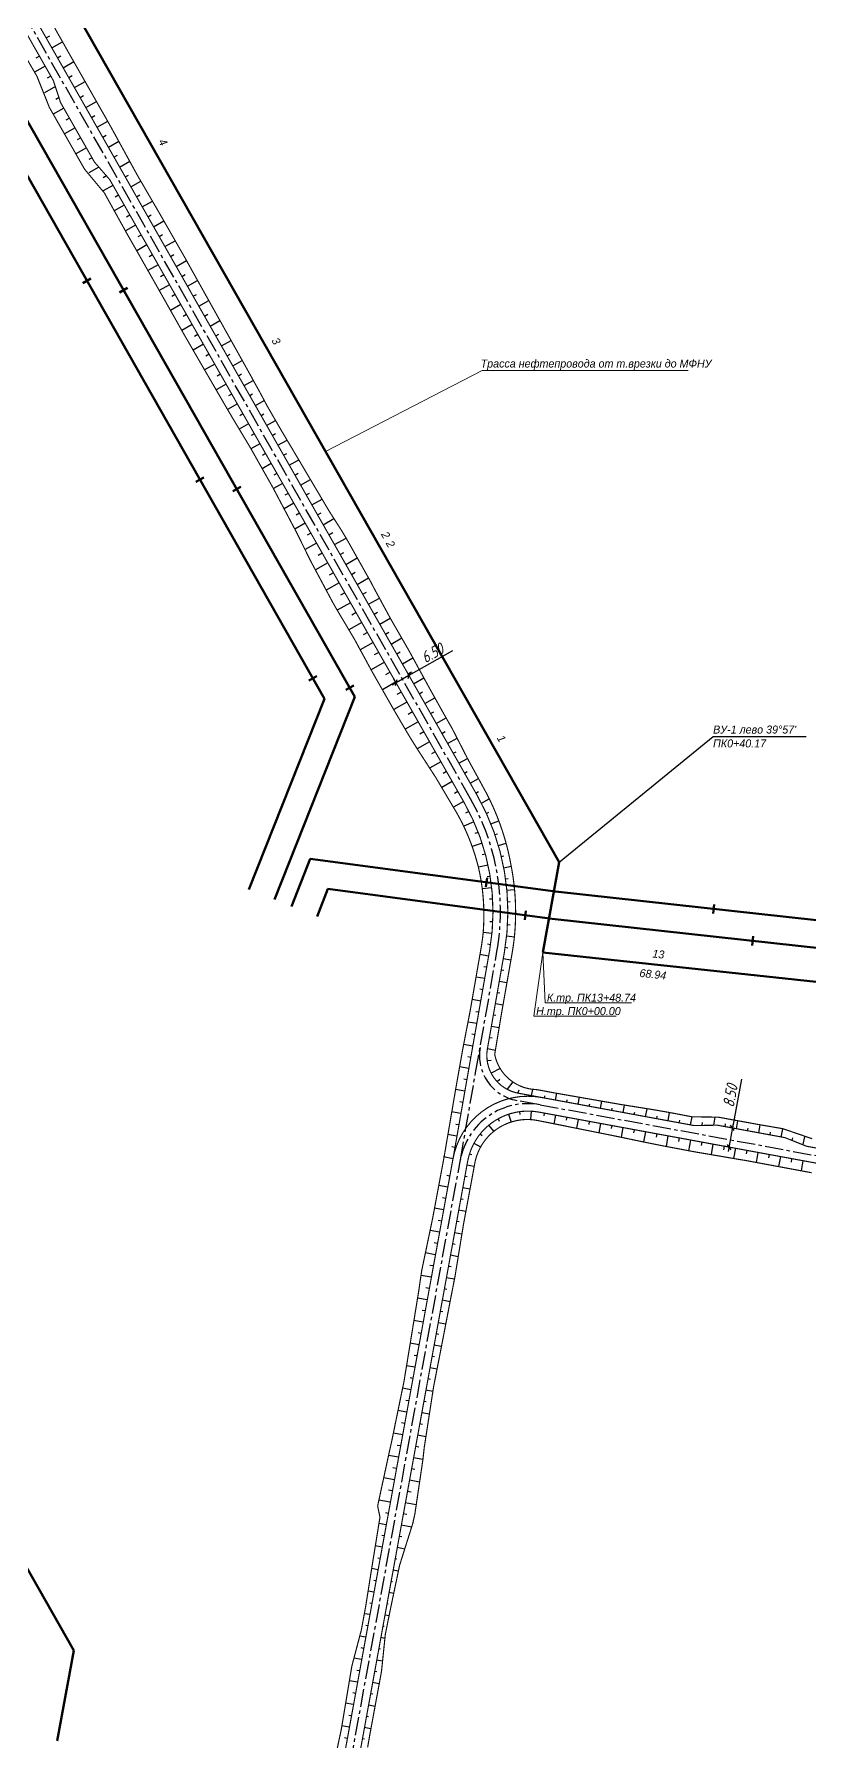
# Model space of a CAD drawing. Extents: x 5370511 to 5386565, y 1010429 to 1053793.
# Drawn here: x 5380853 to 5381192, y 1037676 to 1038423 of the extents above; entities that cross this region are included whole.
import ezdxf

# ---------------------------------------------------------------- set-up
doc = ezdxf.new("R2010")
doc.units = 0
doc.header["$PDMODE"] = 32
doc.header["$PDSIZE"] = 0.3
doc.linetypes.add('CONTI', pattern=[0])
doc.linetypes.add('осевая2', pattern=[12.5, 8, -1.5, 1.5, -1.5])
doc.layers.get('0').update_dxf_attribs({"linetype": 'CONTINUOUS'})
doc.layers.get('DEFPOINTS').update_dxf_attribs({"linetype": 'CONTINUOUS'})
for name, color, linetype in [('АД_ось', 7, 'CONTINUOUS'), ('АД_откосы', 7, 'CONTINUOUS'), ('АД_размеры', 7, 'CONTI'), ('ТРАССА_НЕФТЕПРОВОД_ANNO', 7, 'CONTINUOUS')]:
    doc.layers.add(name, color=color, linetype=linetype)
for name, color, linetype, lineweight in [('ГИП_ТРАССА_ВЛ_6', 1, 'CONTINUOUS', 25), ('ГИП_ТРАССА_НЕФТЕПРОВОДА', 6, 'CONTINUOUS', 25), ('ТРАССА_ВЛ', 1, 'CONTINUOUS', 25)]:
    doc.layers.add(name, color=color, linetype=linetype, lineweight=lineweight)
doc.styles.add('D431', font='', dxfattribs={"height": 3.5})
doc.styles.add('ГОСТ', font='gost_ful.shx', dxfattribs={"oblique": 15})
doc.styles.get('D431').set_extended_font_data('Do431', italic=True)
doc.dimstyles.new('Модель М1000-Генплан', dxfattribs={"dimtxt": 1.25, "dimasz": 1, "dimexe": 0.5, "dimexo": 0, "dimgap": 0.5, "dimtad": 1, "dimzin": 0, "dimdsep": 46, "dimtxsty": 'ГОСТ', "dimblk": 'OBLIQUE', "dimcen": 0.09, "dimdle": 0.5, "dimaunit": 1, "dimadec": 0, "dimazin": 0, "dimtfac": 1, "dimtofl": 0, "dimtmove": 1, "dimatfit": 3, "dimldrblk": 'NONE', "dimfxl": 0.18, "dimtfill": 1, "dimtolj": 1, "dimtzin": 0, "dimarcsym": 0})

# ---------------------------------------------------------------- blocks, each defined once
blk = doc.blocks.new('_Oblique')
at = {"color": 0, "linetype": 'ByBlock', "lineweight": -2}
blk.add_line((-0.5, -0.5), (0.5, 0.5), dxfattribs=at)
blk = doc.blocks.new('*D33')
at = {"layer": 'DEFPOINTS', "color": 0, "lineweight": 15, "transparency": 16777216}
for p in [(5381158.49, 1037944.84), (5381156.95, 1037936.48), (5381156.95, 1037936.48)]:
    blk.add_point(p, dxfattribs=at)
at = {"layer": 'АД_размеры', "color": 0, "lineweight": -2, "transparency": 16777216}
for p, q in [((5381162.43, 1037966.23), (5381158.49, 1037944.84)), ((5381158.49, 1037944.84), (5381156.52, 1037945.2)), ((5381158.85, 1037946.81), (5381156.59, 1037934.51)), ((5381156.95, 1037936.48), (5381154.99, 1037936.84))]:
    blk.add_line(p, q, dxfattribs=at)
at = {"layer": 'АД_размеры', "color": 0, "lineweight": -2, "transparency": 16777216, "xscale": 2, "yscale": 2, "zscale": 2}
for p, rotation in [((5381158.49, 1037944.84), 79.5688903157696), ((5381156.95, 1037936.48), 259.5688903157696)]:
    blk.add_blockref('_Oblique', p, dxfattribs=dict(at, rotation=rotation))
at = {"layer": 'АД_размеры', "color": 0, "lineweight": 15, "transparency": 16777216, "insert": (5381157.52, 1037958.92), "char_height": 5, "attachment_point": 5, "rotation": 79.56889, "style": 'ГОСТ', "bg_fill": 3, "box_fill_scale": 1.1, "bg_fill_color": 256, "bg_fill_true_color": 13158600, "bg_fill_transparency": 0}
blk.add_mtext('\\A1;8.50', dxfattribs=at)
blk = doc.blocks.new('_None')
blk = doc.blocks.new('*D25')
at = {"layer": 'DEFPOINTS', "color": 0, "lineweight": 15, "transparency": 16777216}
for p in [(5381011.4, 1038139.5), (5381011.4, 1038139.5), (5381017.05, 1038142.71)]:
    blk.add_point(p, dxfattribs=at)
at = {"layer": 'АД_размеры', "color": 0, "lineweight": -2, "transparency": 16777216}
for p, q in [((5381036.04, 1038153.49), (5381017.05, 1038142.71)), ((5381017.05, 1038142.71), (5381016.07, 1038144.45)), ((5381018.79, 1038143.7), (5381009.66, 1038138.51)), ((5381011.4, 1038139.5), (5381010.41, 1038141.24))]:
    blk.add_line(p, q, dxfattribs=at)
at = {"layer": 'АД_размеры', "color": 0, "lineweight": -2, "transparency": 16777216, "xscale": 2, "yscale": 2, "zscale": 2, "rotation": 209.5879601369882}
blk.add_blockref('_Oblique', (5381011.4, 1038139.5), dxfattribs=at)
at = {"layer": 'АД_размеры', "color": 0, "lineweight": 15, "transparency": 16777216, "insert": (5381027.28, 1038152.54), "char_height": 5, "attachment_point": 5, "rotation": 29.58796, "style": 'ГОСТ', "bg_fill": 3, "box_fill_scale": 1.1, "bg_fill_color": 256, "bg_fill_true_color": 13158600, "bg_fill_transparency": 0}
blk.add_mtext('\\A1;6.50', dxfattribs=at)
at = {"layer": 'АД_размеры', "color": 0, "lineweight": -2, "transparency": 16777216, "xscale": 2, "yscale": 2, "zscale": 2, "rotation": 29.58796013698822}
blk.add_blockref('_Oblique', (5381017.05, 1038142.71), dxfattribs=at)
blk = doc.blocks.new('пк_ВЛ')
at = {"layer": 'ТРАССА_ВЛ', "lineweight": 60}
blk.add_lwpolyline([(0, 2), (0, -2)], dxfattribs=at)
blk = doc.blocks.new('ад_откосы')
at = {"layer": 'АД_ось', "color": 253, "linetype": 'осевая2'}
for points in [[(5381039.51, 1037930.84), (5381046.193, 1037968.879), (5381055.54, 1038022.081, 0.1745274), (5381043.968, 1038088.833), (5380219.971, 1039537.255, 0.2213697), (5380151.165, 1039586.153), (5379986.681, 1039616.447, -0.0279764), (5379954.082, 1039624.358), (5379892.899, 1039642.884, 0.1153558), (5379847.457, 1039645.811), (5379823.006, 1039641.73, -0.1156602), (5379777.449, 1039644.691), (5379728.174, 1039659.676, 0.0582768), (5379693.882, 1039665.873), (5379644.05, 1039668.986, -0.0429375)], [(5381073.497, 1037955.131), (5381064.177, 1037956.869, -0.4111453), (5381048.145, 1037979.991)], [(5380299.712, 1034369.147), (5380299.712, 1034473.396), (5380299.712, 1034473.396, -0.1502404), (5380325.616, 1034557.659), (5380325.616, 1034557.659), (5380443.947, 1034731.93), (5380443.947, 1034731.93, 0.1044696), (5380467.424, 1034789.318), (5380467.424, 1034789.318), (5381039.51, 1037930.841), (5381039.51, 1037930.841, -0.4147763), (5381074.457, 1037954.97), (5381074.457, 1037954.97), (5382316.151, 1037726.387)]]:
    blk.add_lwpolyline(points, format="xyb", dxfattribs=at)
at = {"layer": 'АД_откосы', "color": 253, "const_width": 0.5}
for points in [[(5381075.045, 1037958.167), (5381064.81, 1037960.051, -0.4118325), (5381051.345, 1037979.422), (5381058.741, 1038021.519, 0.1745274), (5381046.793, 1038090.44), (5380222.795, 1039538.862, 0.2213697), (5380151.753, 1039589.349), (5379987.27, 1039619.643, -0.0279764), (5379955.024, 1039627.469), (5379893.841, 1039645.994, 0.1153558), (5379846.922, 1039649.016), (5379822.471, 1039644.935, -0.1156602), (5379778.394, 1039647.801), (5379729.119, 1039662.785, 0.0582768), (5379694.084, 1039669.117), (5379644.253, 1039672.229, -0.0429375)], [(5381072.584, 1037961.624, -0.3476346), (5381054.527, 1037976.998), (5381057.293, 1037993.655), (5381062.121, 1038021.089), (5381062.276, 1038022.004), (5381062.423, 1038022.92), (5381062.562, 1038023.838), (5381062.693, 1038024.756), (5381062.817, 1038025.676), (5381062.933, 1038026.597), (5381063.041, 1038027.519), (5381063.141, 1038028.441), (5381063.23, 1038029.362), (5381063.316, 1038030.335), (5381063.383, 1038031.182), (5381063.443, 1038032.03), (5381063.496, 1038032.878), (5381063.543, 1038033.727), (5381063.582, 1038034.576), (5381063.615, 1038035.426), (5381063.641, 1038036.275), (5381063.661, 1038037.125), (5381063.673, 1038037.975), (5381063.679, 1038038.825), (5381063.678, 1038039.675), (5381063.671, 1038040.525), (5381063.656, 1038041.375), (5381063.635, 1038042.225), (5381063.607, 1038043.074), (5381063.572, 1038043.924), (5381063.531, 1038044.773), (5381063.482, 1038045.621), (5381063.427, 1038046.469), (5381063.365, 1038047.317), (5381063.297, 1038048.165), (5381063.221, 1038049.011), (5381063.139, 1038049.857), (5381063.05, 1038050.703), (5381062.955, 1038051.547), (5381062.852, 1038052.391), (5381062.743, 1038053.234), (5381062.627, 1038054.076), (5381062.505, 1038054.917), (5381062.376, 1038055.758), (5381062.24, 1038056.597), (5381062.097, 1038057.435), (5381061.948, 1038058.271), (5381061.792, 1038059.107), (5381061.628, 1038060.021), (5381061.456, 1038060.933), (5381061.276, 1038061.844), (5381061.089, 1038062.753), (5381060.91, 1038063.604), (5381060.725, 1038064.453), (5381060.533, 1038065.3), (5381060.333, 1038066.146), (5381060.127, 1038066.99), (5381059.914, 1038067.833), (5381059.695, 1038068.673), (5381059.468, 1038069.512), (5381059.235, 1038070.35), (5381058.994, 1038071.185), (5381058.747, 1038072.018), (5381058.493, 1038072.849), (5381058.233, 1038073.678), (5381057.966, 1038074.505), (5381057.692, 1038075.33), (5381057.411, 1038076.152), (5381057.133, 1038076.953), (5381056.849, 1038077.752), (5381056.558, 1038078.549), (5381056.261, 1038079.343), (5381055.958, 1038080.135), (5381055.648, 1038080.924), (5381055.333, 1038081.711), (5381055.011, 1038082.496), (5381054.683, 1038083.278), (5381054.349, 1038084.057), (5381054.009, 1038084.834), (5381053.662, 1038085.608), (5381053.31, 1038086.379), (5381052.951, 1038087.148), (5381052.586, 1038087.913), (5381052.216, 1038088.676), (5381051.839, 1038089.436), (5381051.456, 1038090.192), (5381050.988, 1038091.098), (5381050.512, 1038091.999), (5381049.594, 1038093.701), (5381043.277, 1038105.268), (5381042.837, 1038106.068), (5381035.964, 1038119.487), (5381032.18, 1038126.129), (5381026.173, 1038136.896), (5381017.029, 1038153.633), (5381009.059, 1038167.477), (5381001.679, 1038181.074), (5381001.131, 1038182.161), (5381000.343, 1038183.669), (5380990.326, 1038201.504), (5380989.071, 1038203.64), (5380987.214, 1038206.7), (5380983.049, 1038213.229), (5380982.121, 1038214.662), (5380971.86, 1038231.997), (5380971.11, 1038233.286), (5380961.342, 1038249.713), (5380955.12, 1038260.487), (5380951.712, 1038266.869), (5380945.686, 1038277.754), (5380921.784, 1038320.564), (5380919.875, 1038324.044), (5380912.105, 1038337.653), (5380908.247, 1038344.38), (5380898.09, 1038361.87), (5380886.782, 1038382.513), (5380884.201, 1038387.094), (5380869.284, 1038413.272), (5380860.756, 1038428.403)], [(5380949.419, 1037454.255), (5381036.313, 1037931.423, -0.4147763), (5381075.045, 1037958.167), (5381141.728, 1037945.891), (5381151.925, 1037946.047), (5381181.429, 1037940.616), (5381190.901, 1037936.839), (5381731.812, 1037837.262), (5381742.009, 1037837.419), (5381771.513, 1037831.987), (5381780.986, 1037828.21), (5382316.738, 1037729.576)], [(5380302.962, 1034369.147), (5380302.962, 1034473.396, -0.1502404), (5380328.304, 1034555.833), (5380446.636, 1034730.104, 0.1044696), (5380470.621, 1034788.736), (5381042.708, 1037930.259, -0.4147763), (5381073.868, 1037951.774), (5382315.561, 1037723.184)]]:
    blk.add_lwpolyline(points, format="xyb", dxfattribs=at)
at = {"layer": 'АД_откосы', "color": 253}
blk.add_lwpolyline([(5381036.309, 1037931.402, 0.5, 0.5, 0), (5381052.339, 1038022.643, 0.5, 0.5, 0.1745274), (5381041.143, 1038087.226, 0.5, 0.5, 0), (5380886.236, 1038359.554, 0.5, 0.5, 0), (5380879.548, 1038367.253, 0.5, 0.5, 0), (5380864.696, 1038393.319, 0.5, 0.5, 0), (5380861.554, 1038402.919, 0.5, 0.5, 0), (5380515.378, 1039011.448, 0.5, 0.5, 0), (5380508.69, 1039019.146, 0.5, 0.5, 0), (5380493.839, 1039045.212, 0.5, 0.5, 0), (5380490.65, 1039054.905, 0.5, 0.5, 0), (5380268.14, 1039446.043, 0.5, 0.5, 0)], format="xyseb", dxfattribs=at)
at = {"layer": 'АД_откосы', "color": 253, "const_width": 0.5}
for points in [[(5381032.4, 1037932.089), (5381037.464, 1037961.763), (5381040.596, 1037979.445), (5381043.805, 1037996.025), (5381048.576, 1038023.447), (5381048.709, 1038024.245), (5381048.836, 1038025.043), (5381048.955, 1038025.842), (5381049.068, 1038026.643), (5381049.174, 1038027.444), (5381049.274, 1038028.246), (5381049.366, 1038029.05), (5381049.451, 1038029.853), (5381049.472, 1038030.084), (5381049.519, 1038030.656), (5381049.581, 1038031.505), (5381049.631, 1038032.266), (5381049.674, 1038033.028), (5381049.712, 1038033.791), (5381049.743, 1038034.553), (5381049.768, 1038035.316), (5381049.786, 1038036.079), (5381049.799, 1038036.843), (5381049.805, 1038037.606), (5381049.805, 1038038.369), (5381049.798, 1038039.132), (5381049.786, 1038039.896), (5381049.767, 1038040.659), (5381049.742, 1038041.422), (5381049.71, 1038042.184), (5381049.673, 1038042.947), (5381049.629, 1038043.709), (5381049.578, 1038044.47), (5381049.522, 1038045.232), (5381049.459, 1038045.992), (5381049.39, 1038046.753), (5381049.315, 1038047.507), (5381049.234, 1038048.261), (5381049.146, 1038049.014), (5381049.053, 1038049.767), (5381048.953, 1038050.519), (5381048.847, 1038051.269), (5381048.736, 1038052.019), (5381048.618, 1038052.769), (5381048.493, 1038053.517), (5381048.363, 1038054.264), (5381048.227, 1038055.01), (5381048.085, 1038055.755), (5381047.937, 1038056.498), (5381047.766, 1038057.285), (5381047.588, 1038058.07), (5381047.403, 1038058.854), (5381047.211, 1038059.636), (5381047.023, 1038060.363), (5381046.828, 1038061.088), (5381046.628, 1038061.812), (5381046.421, 1038062.534), (5381046.209, 1038063.254), (5381045.991, 1038063.973), (5381045.767, 1038064.69), (5381045.537, 1038065.405), (5381045.301, 1038066.118), (5381045.06, 1038066.829), (5381044.813, 1038067.538), (5381044.56, 1038068.245), (5381044.301, 1038068.95), (5381044.037, 1038069.653), (5381043.767, 1038070.354), (5381043.491, 1038071.052), (5381043.22, 1038071.728), (5381042.943, 1038072.402), (5381042.662, 1038073.073), (5381042.375, 1038073.742), (5381042.083, 1038074.409), (5381041.785, 1038075.073), (5381041.483, 1038075.735), (5381041.175, 1038076.395), (5381040.862, 1038077.052), (5381040.544, 1038077.707), (5381040.22, 1038078.359), (5381039.892, 1038079.009), (5381039.558, 1038079.656), (5381039.219, 1038080.3), (5381038.875, 1038080.942), (5381038.527, 1038081.581), (5381038.173, 1038082.217), (5381037.814, 1038082.85), (5381037.377, 1038083.605), (5381036.933, 1038084.355), (5381035.973, 1038085.953), (5381028.792, 1038098.078), (5381020.597, 1038110.744), (5381017.433, 1038115.81), (5381016.569, 1038117.248), (5381010.337, 1038127.887), (5381000.894, 1038144.454), (5381000.556, 1038145.089), (5380993.271, 1038158.496), (5380985.37, 1038171.797), (5380983.919, 1038174.326), (5380974.281, 1038192.376), (5380968.158, 1038204.757), (5380967.379, 1038206.276), (5380957.978, 1038224.1), (5380957.27, 1038225.412), (5380947.877, 1038242.052), (5380941.479, 1038252.727), (5380937.785, 1038258.946), (5380922.162, 1038285.904), (5380918.804, 1038291.73), (5380905.247, 1038315.723), (5380897.516, 1038329.353), (5380895.736, 1038332.448), (5380893.664, 1038336.083), (5380883.868, 1038353.779), (5380875.199, 1038364.171), (5380859.822, 1038391.159), (5380854.384, 1038404.796), (5380845.637, 1038419.802)], [(5381072.584, 1037961.624), (5381072.676, 1037961.613), (5381072.967, 1037961.575), (5381073.259, 1037961.536), (5381073.55, 1037961.494), (5381073.84, 1037961.449), (5381074.13, 1037961.403), (5381074.42, 1037961.354), (5381075.928, 1037961.065)], [(5381075.928, 1037961.065), (5381076.382, 1037960.978), (5381079.948, 1037960.292), (5381109.414, 1037955.147), (5381124.329, 1037952.765), (5381131.174, 1037951.56), (5381140.828, 1037949.72), (5381152.27, 1037949.559), (5381170.201, 1037946.29), (5381180.542, 1037944.515), (5381193.324, 1037940.131)], [(5380998.96, 1037673.91), (5380999.893, 1037679.249), (5381005.034, 1037707.16), (5381006.722, 1037723.451), (5381008.751, 1037733.48), (5381012.956, 1037753.581), (5381018.737, 1037771.953), (5381019.71, 1037776.492), (5381019.757, 1037776.849), (5381023.136, 1037799.714), (5381023.726, 1037805.075), (5381027.815, 1037831.653), (5381031.21, 1037849.015), (5381035.353, 1037870.572), (5381037.167, 1037879.847), (5381040.911, 1037902.808), (5381045.882, 1037929.641), (5381045.956, 1037930.004), (5381046.035, 1037930.367), (5381046.121, 1037930.727), (5381046.212, 1037931.087), (5381046.308, 1037931.445), (5381046.411, 1037931.801), (5381046.519, 1037932.155), (5381046.632, 1037932.508), (5381046.752, 1037932.859), (5381046.876, 1037933.209), (5381047.006, 1037933.556), (5381047.142, 1037933.9), (5381047.283, 1037934.243), (5381047.43, 1037934.584), (5381047.582, 1037934.922), (5381047.739, 1037935.258), (5381047.902, 1037935.591), (5381048.07, 1037935.921), (5381048.243, 1037936.249), (5381048.421, 1037936.574), (5381048.604, 1037936.896), (5381048.793, 1037937.216), (5381048.986, 1037937.532), (5381049.185, 1037937.845), (5381049.388, 1037938.155), (5381049.596, 1037938.462), (5381049.81, 1037938.765), (5381050.027, 1037939.065), (5381050.25, 1037939.361), (5381050.477, 1037939.654), (5381050.709, 1037939.943), (5381050.946, 1037940.229), (5381051.187, 1037940.51), (5381051.432, 1037940.788), (5381051.682, 1037941.062), (5381051.936, 1037941.331), (5381052.195, 1037941.596), (5381052.457, 1037941.857), (5381052.724, 1037942.113), (5381052.995, 1037942.365), (5381053.269, 1037942.613), (5381053.548, 1037942.857), (5381053.83, 1037943.096), (5381054.116, 1037943.331), (5381054.406, 1037943.561), (5381054.7, 1037943.787), (5381054.996, 1037944.008), (5381055.297, 1037944.224), (5381055.6, 1037944.435), (5381055.907, 1037944.642), (5381056.218, 1037944.844), (5381056.531, 1037945.041), (5381056.847, 1037945.233), (5381057.183, 1037945.427), (5381057.523, 1037945.616), (5381057.865, 1037945.8), (5381058.21, 1037945.978), (5381058.558, 1037946.15), (5381058.909, 1037946.317), (5381059.263, 1037946.478), (5381059.619, 1037946.634), (5381059.977, 1037946.783), (5381060.328, 1037946.924), (5381060.671, 1037947.056), (5381061.016, 1037947.182), (5381061.363, 1037947.303), (5381061.712, 1037947.418), (5381062.063, 1037947.527), (5381062.416, 1037947.631), (5381062.77, 1037947.73), (5381063.125, 1037947.823), (5381063.482, 1037947.91), (5381063.841, 1037947.991), (5381064.206, 1037948.068), (5381064.578, 1037948.141), (5381064.95, 1037948.207), (5381065.324, 1037948.268), (5381065.699, 1037948.322), (5381066.075, 1037948.371), (5381066.451, 1037948.414), (5381066.828, 1037948.451), (5381067.205, 1037948.482), (5381067.583, 1037948.507), (5381067.952, 1037948.523), (5381068.321, 1037948.533), (5381068.69, 1037948.538), (5381069.059, 1037948.536), (5381069.428, 1037948.529), (5381069.797, 1037948.515), (5381070.165, 1037948.496), (5381070.534, 1037948.471), (5381070.901, 1037948.44), (5381071.269, 1037948.403), (5381071.635, 1037948.36), (5381072.001, 1037948.312), (5381072.366, 1037948.257), (5381072.73, 1037948.197), (5381073.093, 1037948.13), (5381077.548, 1037947.254), (5381106.877, 1037941.366), (5381121.665, 1037938.294), (5381128.483, 1037936.941), (5381141.739, 1037934.44), (5381160.843, 1037931.172), (5381164.229, 1037930.618), (5381193.174, 1037925.246)], [(5380982.295, 1037656.982), (5380986.262, 1037676.222), (5380987.41, 1037681.523), (5380992.087, 1037709.518), (5380996.245, 1037725.359), (5380998.093, 1037735.421), (5381001.312, 1037755.702), (5381004.365, 1037774.571), (5381003.365, 1037779.469), (5381003.416, 1037779.825), (5381008.295, 1037802.417), (5381009.469, 1037807.672), (5381014.879, 1037834.009), (5381017.737, 1037851.469), (5381021.252, 1037873.14), (5381022.625, 1037882.495), (5381027.385, 1037905.271), (5381032.4, 1037932.089)]]:
    blk.add_lwpolyline(points, dxfattribs=at)
at = {"layer": 'АД_откосы', "color": 253}
for points in [[(5380858.396, 1038421.603), (5380859.954, 1038422.489)], [(5380855.469, 1038413.601), (5380853.928, 1038412.724)], [(5380860.869, 1038417.257), (5380865.54, 1038419.914)], [(5380863.341, 1038412.911), (5380864.89, 1038413.792)], [(5380857.942, 1038409.255), (5380853.318, 1038406.625)], [(5380865.813, 1038408.565), (5380870.46, 1038411.208)], [(5380862.47, 1038400.368), (5380857.642, 1038397.579)], [(5380860.414, 1038404.909), (5380858.879, 1038404.036)], [(5380868.286, 1038404.219), (5380869.837, 1038405.101)], [(5380870.758, 1038399.873), (5380875.411, 1038402.52)], [(5380866.089, 1038390.88), (5380861.481, 1038388.259)], [(5380864.12, 1038395.512), (5380862.584, 1038394.638)], [(5380873.231, 1038395.527), (5380874.783, 1038396.41)], [(5380875.703, 1038391.181), (5380880.362, 1038393.831)], [(5380868.562, 1038386.534), (5380867.025, 1038385.66)], [(5380878.175, 1038386.835), (5380879.727, 1038387.718)], [(5380880.648, 1038382.489), (5380885.303, 1038385.138)], [(5380871.043, 1038382.193), (5380866.432, 1038379.57)], [(5380873.515, 1038377.847), (5380872.002, 1038376.987)], [(5380883.12, 1038378.143), (5380884.636, 1038379.005)], [(5380885.593, 1038373.797), (5380890.14, 1038376.384)], [(5380875.988, 1038373.501), (5380871.449, 1038370.919)], [(5380878.493, 1038369.175), (5380877.025, 1038368.339)], [(5380888.065, 1038369.451), (5380889.534, 1038370.287)], [(5380881.426, 1038365.091), (5380877.022, 1038362.585)], [(5380884.755, 1038361.232), (5380883.332, 1038360.422)], [(5380890.537, 1038365.105), (5380894.945, 1038367.612)], [(5380893.01, 1038360.759), (5380894.457, 1038361.583)], [(5380887.61, 1038357.104), (5380883.341, 1038354.675)], [(5380895.482, 1038356.413), (5380899.824, 1038358.884)], [(5380892.555, 1038348.412), (5380888.208, 1038345.939)], [(5380890.083, 1038352.758), (5380888.634, 1038351.933)], [(5380897.954, 1038352.067), (5380899.428, 1038352.905)], [(5380900.427, 1038347.721), (5380904.846, 1038350.236)], [(5380897.5, 1038339.72), (5380893.052, 1038337.189)], [(5380895.027, 1038344.066), (5380893.545, 1038343.222)], [(5380902.899, 1038343.375), (5380904.393, 1038344.225)], [(5380905.372, 1038339.03), (5380909.853, 1038341.579)], [(5380902.445, 1038331.028), (5380898, 1038328.499)], [(5380899.972, 1038335.374), (5380898.491, 1038334.531)], [(5380907.844, 1038334.684), (5380909.345, 1038335.537)], [(5380910.316, 1038330.338), (5380914.819, 1038332.899)], [(5380904.917, 1038326.682), (5380903.432, 1038325.837)], [(5380912.789, 1038325.992), (5380914.294, 1038326.848)], [(5380915.261, 1038321.646), (5380919.777, 1038324.215)], [(5380907.389, 1038322.336), (5380902.934, 1038319.801)], [(5380909.862, 1038317.99), (5380908.37, 1038317.142)], [(5380917.734, 1038317.3), (5380919.208, 1038318.138)], [(5380912.334, 1038313.644), (5380907.86, 1038311.099)], [(5380914.806, 1038309.298), (5380913.307, 1038308.445)], [(5380920.206, 1038312.954), (5380924.629, 1038315.47)], [(5380922.678, 1038308.608), (5380924.129, 1038309.433)], [(5380917.279, 1038304.952), (5380912.779, 1038302.392)], [(5380925.151, 1038304.262), (5380929.504, 1038306.738)], [(5380922.224, 1038296.26), (5380917.699, 1038293.686)], [(5380919.751, 1038300.606), (5380918.243, 1038299.748)], [(5380927.623, 1038299.916), (5380929.051, 1038300.728)], [(5380930.095, 1038295.57), (5380934.379, 1038298.007)], [(5380927.168, 1038287.568), (5380922.678, 1038285.014)], [(5380924.696, 1038291.914), (5380923.199, 1038291.063)], [(5380932.568, 1038291.224), (5380933.972, 1038292.023)], [(5380935.04, 1038286.878), (5380939.254, 1038289.275)], [(5380932.113, 1038278.876), (5380927.692, 1038276.362)], [(5380929.641, 1038283.222), (5380928.167, 1038282.384)], [(5380937.513, 1038282.532), (5380938.894, 1038283.318)], [(5380939.985, 1038278.186), (5380944.129, 1038280.544)], [(5380934.586, 1038274.53), (5380933.135, 1038273.705)], [(5380942.457, 1038273.84), (5380943.808, 1038274.609)], [(5380944.93, 1038269.494), (5380948.983, 1038271.8)], [(5380937.058, 1038270.185), (5380932.707, 1038267.709)], [(5380939.53, 1038265.839), (5380938.103, 1038265.027)], [(5380947.402, 1038265.148), (5380948.7, 1038265.887)], [(5380942.003, 1038261.493), (5380937.721, 1038259.057)], [(5380944.475, 1038257.147), (5380943.105, 1038256.367)], [(5380949.875, 1038260.802), (5380953.768, 1038263.018)], [(5380952.347, 1038256.456), (5380953.636, 1038257.19)], [(5380946.947, 1038252.801), (5380942.836, 1038250.462)], [(5380954.819, 1038252.11), (5380958.687, 1038254.311)], [(5380957.292, 1038247.764), (5380958.617, 1038248.518)], [(5380951.892, 1038244.109), (5380947.974, 1038241.88)], [(5380949.42, 1038248.455), (5380948.114, 1038247.712)], [(5380959.764, 1038243.419), (5380963.74, 1038245.68)], [(5380956.837, 1038235.417), (5380952.89, 1038233.171)], [(5380954.365, 1038239.763), (5380953.049, 1038239.014)], [(5380962.236, 1038239.073), (5380963.617, 1038239.858)], [(5380964.709, 1038234.727), (5380968.852, 1038237.083)], [(5380961.782, 1038226.725), (5380957.788, 1038224.453)], [(5380959.309, 1038231.071), (5380957.978, 1038230.313)], [(5380967.181, 1038230.381), (5380968.611, 1038231.194)], [(5380969.654, 1038226.035), (5380973.944, 1038228.476)], [(5380964.254, 1038222.379), (5380962.831, 1038221.57)], [(5380972.126, 1038221.689), (5380973.606, 1038222.531)], [(5380974.598, 1038217.343), (5380979.039, 1038219.869)], [(5380966.726, 1038218.033), (5380962.459, 1038215.605)], [(5380969.199, 1038213.687), (5380967.684, 1038212.825)], [(5380977.071, 1038212.997), (5380978.642, 1038213.891)], [(5380979.543, 1038208.651), (5380984.258, 1038211.333)], [(5380971.671, 1038209.341), (5380967.126, 1038206.756)], [(5380974.144, 1038204.995), (5380972.472, 1038204.044)], [(5380982.016, 1038204.305), (5380983.701, 1038205.264)], [(5380976.616, 1038200.649), (5380971.601, 1038197.796)], [(5380979.088, 1038196.303), (5380977.284, 1038195.277)], [(5380984.488, 1038199.959), (5380989.544, 1038202.835)], [(5380986.96, 1038195.613), (5380988.638, 1038196.568)], [(5380981.561, 1038191.957), (5380976.149, 1038188.878)], [(5380989.433, 1038191.267), (5380994.467, 1038194.131)], [(5380986.506, 1038183.265), (5380980.86, 1038180.054)], [(5380984.033, 1038187.611), (5380982.151, 1038186.541)], [(5380991.905, 1038186.921), (5380993.567, 1038187.867)], [(5380994.377, 1038182.575), (5380999.364, 1038185.412)], [(5380991.45, 1038174.573), (5380985.673, 1038171.287)], [(5380988.978, 1038178.919), (5380987.052, 1038177.824)], [(5380996.85, 1038178.229), (5380998.444, 1038179.136)], [(5380999.322, 1038173.883), (5381004.105, 1038176.604)], [(5380993.923, 1038170.228), (5380992.051, 1038169.163)], [(5381001.795, 1038169.537), (5381003.331, 1038170.411)], [(5381004.267, 1038165.191), (5381008.877, 1038167.814)], [(5380996.395, 1038165.882), (5380990.781, 1038162.688)], [(5380998.867, 1038161.536), (5380996.994, 1038160.47)], [(5381006.739, 1038160.845), (5381008.288, 1038161.726)], [(5381009.212, 1038156.499), (5381013.857, 1038159.142)], [(5381001.34, 1038157.19), (5380995.719, 1038153.992)], [(5381003.812, 1038152.844), (5381001.882, 1038151.746)], [(5381011.684, 1038152.154), (5381013.224, 1038153.029)], [(5381006.285, 1038148.498), (5381000.494, 1038145.203)], [(5381008.757, 1038144.152), (5381006.822, 1038143.051)], [(5381014.157, 1038147.808), (5381018.776, 1038150.435)], [(5381016.629, 1038143.462), (5381018.119, 1038144.309)], [(5381011.229, 1038139.806), (5381005.425, 1038136.504)], [(5381019.101, 1038139.116), (5381023.571, 1038141.658)], [(5381016.174, 1038131.114), (5381010.378, 1038127.817)], [(5381013.702, 1038135.46), (5381011.77, 1038134.361)], [(5381021.574, 1038134.77), (5381023.025, 1038135.596)], [(5381024.046, 1038130.424), (5381028.401, 1038132.901)], [(5381021.119, 1038122.422), (5381015.433, 1038119.187)], [(5381018.646, 1038126.768), (5381016.751, 1038125.69)], [(5381026.518, 1038126.078), (5381027.952, 1038126.893)], [(5381028.991, 1038121.732), (5381033.291, 1038124.178)], [(5381023.591, 1038118.076), (5381021.789, 1038117.051)], [(5381031.463, 1038117.386), (5381032.839, 1038118.169)], [(5381033.936, 1038113.04), (5381038.063, 1038115.388)], [(5381026.064, 1038113.73), (5381020.656, 1038110.654)], [(5381028.536, 1038109.384), (5381026.899, 1038108.453)], [(5381036.408, 1038108.694), (5381037.657, 1038109.404)], [(5381031.008, 1038105.038), (5381026.097, 1038102.244)], [(5381033.481, 1038100.692), (5381031.951, 1038099.822)], [(5381038.88, 1038104.348), (5381042.626, 1038106.479)], [(5381041.352, 1038100.002), (5381042.548, 1038100.682)], [(5381035.953, 1038096.346), (5381031.364, 1038093.735)], [(5381038.426, 1038092), (5381036.948, 1038091.16)], [(5381043.825, 1038095.656), (5381047.412, 1038097.696)], [(5381046.297, 1038091.31), (5381047.434, 1038091.957)], [(5381040.898, 1038087.654), (5381036.466, 1038085.133)], [(5381048.702, 1038086.927), (5381052.187, 1038088.734)], [(5381045.43, 1038078.745), (5381040.996, 1038076.771)], [(5381043.279, 1038083.258), (5381041.837, 1038082.525)], [(5381050.895, 1038082.434), (5381052.018, 1038082.949)], [(5381052.869, 1038077.84), (5381056.307, 1038079.22)], [(5381049.018, 1038069.416), (5381044.652, 1038067.99)], [(5381047.344, 1038074.127), (5381045.915, 1038073.577)], [(5381054.618, 1038073.157), (5381055.723, 1038073.539)], [(5381056.138, 1038068.394), (5381059.504, 1038069.379)], [(5381050.447, 1038064.625), (5381049.056, 1038064.249)], [(5381057.426, 1038063.563), (5381058.508, 1038063.824)], [(5381051.626, 1038059.766), (5381047.402, 1038058.856)], [(5381052.552, 1038054.854), (5381051.185, 1038054.632)], [(5381058.479, 1038058.676), (5381061.758, 1038059.3)], [(5381053.224, 1038049.9), (5381049.093, 1038049.448)], [(5381059.293, 1038053.743), (5381060.402, 1038053.899)], [(5381059.869, 1038048.777), (5381063.215, 1038049.083)], [(5381053.796, 1038039.92), (5381049.786, 1038039.898)], [(5381053.639, 1038044.917), (5381052.304, 1038044.841)], [(5381060.203, 1038043.789), (5381061.33, 1038043.837)], [(5381053.695, 1038034.922), (5381052.408, 1038034.981)], [(5381060.146, 1038033.793), (5381061.28, 1038033.731)], [(5381060.296, 1038038.79), (5381063.679, 1038038.771)], [(5381053.335, 1038029.935), (5381049.491, 1038030.312)], [(5381052.719, 1038024.974), (5381051.453, 1038025.165)], [(5381059.755, 1038028.808), (5381063.143, 1038028.46)], [(5381051.883, 1038020.045), (5381048.1, 1038020.709)], [(5381058.284, 1038018.92), (5381061.635, 1038018.331)], [(5381059.123, 1038023.849), (5381060.244, 1038023.679)], [(5381050.152, 1038010.196), (5381046.386, 1038010.857)], [(5381051.017, 1038015.12), (5381049.762, 1038015.341)], [(5381057.419, 1038013.995), (5381058.535, 1038013.799)], [(5381049.287, 1038005.271), (5381048.037, 1038005.491)], [(5381055.689, 1038004.146), (5381056.804, 1038003.95)], [(5381056.554, 1038009.071), (5381059.902, 1038008.483)], [(5381048.422, 1038000.346), (5381044.672, 1038001.005)], [(5381047.557, 1037995.422), (5381046.281, 1037995.646)], [(5381054.824, 1037999.222), (5381058.169, 1037998.634)], [(5381046.691, 1037990.497), (5381042.866, 1037991.169)], [(5381053.093, 1037989.373), (5381056.483, 1037988.777)], [(5381053.959, 1037994.297), (5381055.088, 1037994.099)], [(5381044.961, 1037980.648), (5381040.965, 1037981.35)], [(5381045.826, 1037985.573), (5381044.494, 1037985.807)], [(5381052.228, 1037984.448), (5381053.389, 1037984.244)], [(5381044.096, 1037975.724), (5381042.749, 1037975.96)], [(5381051.242, 1037974.291), (5381052.92, 1037974.481)], [(5381051.363, 1037979.523), (5381054.845, 1037978.912)], [(5381043.231, 1037970.799), (5381039.19, 1037971.509)], [(5381042.365, 1037965.874), (5381041.014, 1037966.112)], [(5381056.939, 1037970.799), (5381053.013, 1037968.737)], [(5381056.838, 1037965.968), (5381055.66, 1037965.028)], [(5381062.441, 1037964.979), (5381059.94, 1037961.756)], [(5381041.5, 1037960.95), (5381037.446, 1037961.662)], [(5381065.088, 1037961.357), (5381064.606, 1037960.129)], [(5381070.631, 1037959.096), (5381071.15, 1037961.73)], [(5381076.246, 1037957.924), (5381076.435, 1037958.952)], [(5381081.163, 1037957.018), (5381081.709, 1037959.985)], [(5381090.998, 1037955.208), (5381091.561, 1037958.265)], [(5381039.77, 1037951.101), (5381035.661, 1037951.823)], [(5381040.635, 1037956.025), (5381039.265, 1037956.266)], [(5381060.557, 1037950.872), (5381061.696, 1037947.412)], [(5381065.424, 1037951.984), (5381065.583, 1037950.78)], [(5381070.414, 1037952.171), (5381070.208, 1037948.494)], [(5381076.209, 1037951.321), (5381075.987, 1037950.113)], [(5381081.127, 1037950.416), (5381080.438, 1037946.674)], [(5381086.081, 1037956.113), (5381086.263, 1037957.102)], [(5381095.915, 1037954.302), (5381096.103, 1037955.322)], [(5381100.833, 1037953.397), (5381101.412, 1037956.545)], [(5381105.75, 1037952.492), (5381105.943, 1037953.541)], [(5381110.667, 1037951.587), (5381111.268, 1037954.851)], [(5381115.585, 1037950.681), (5381115.785, 1037951.769)], [(5381120.502, 1037949.776), (5381121.146, 1037953.273)], [(5381125.42, 1037948.871), (5381125.634, 1037950.036)], [(5381130.337, 1037947.965), (5381131.004, 1037951.59)], [(5381038.905, 1037946.176), (5381037.517, 1037946.42)], [(5381048.13, 1037942.297), (5381049.019, 1037941.577)], [(5381051.855, 1037946.064), (5381054.118, 1037943.332)], [(5381055.981, 1037948.876), (5381056.553, 1037947.841)], [(5381086.044, 1037949.511), (5381085.815, 1037948.263)], [(5381090.962, 1037948.605), (5381090.244, 1037944.705)], [(5381095.879, 1037947.7), (5381095.64, 1037946.4)], [(5381100.796, 1037946.795), (5381100.049, 1037942.737)], [(5381105.714, 1037945.889), (5381105.465, 1037944.537)], [(5381110.631, 1037944.984), (5381109.851, 1037940.748)], [(5381115.548, 1037944.079), (5381115.288, 1037942.667)], [(5381120.466, 1037943.173), (5381119.645, 1037938.713)], [(5381135.254, 1037947.06), (5381135.477, 1037948.268)], [(5381140.172, 1037946.155), (5381140.828, 1037949.72)], [(5381145.193, 1037946.014), (5381145.412, 1037947.203)], [(5381150.321, 1037946.054), (5381150.969, 1037949.571)], [(5381155.284, 1037945.397), (5381155.5, 1037946.57)], [(5381160.202, 1037944.492), (5381160.842, 1037947.968)], [(5381165.119, 1037943.587), (5381165.332, 1037944.746)], [(5381170.036, 1037942.682), (5381170.676, 1037946.158)], [(5381174.954, 1037941.776), (5381175.167, 1037942.935)], [(5381179.871, 1037940.871), (5381180.525, 1037944.422)], [(5381038.039, 1037941.252), (5381033.876, 1037941.983)], [(5381037.174, 1037936.327), (5381035.767, 1037936.574)], [(5381045.364, 1037938.14), (5381048.387, 1037936.513)], [(5381125.383, 1037942.268), (5381125.109, 1037940.782)], [(5381130.3, 1037941.363), (5381129.453, 1037936.758)], [(5381135.218, 1037940.458), (5381134.935, 1037938.923)], [(5381140.135, 1037939.552), (5381139.279, 1037934.904)], [(5381145.052, 1037938.647), (5381144.767, 1037937.098)], [(5381149.97, 1037937.742), (5381149.129, 1037933.176)], [(5381154.887, 1037936.837), (5381154.607, 1037935.315)], [(5381159.805, 1037935.931), (5381158.987, 1037931.49)], [(5381164.722, 1037935.026), (5381164.449, 1037933.546)], [(5381184.68, 1037939.374), (5381184.897, 1037940.558)], [(5381189.427, 1037937.545), (5381190.094, 1037941.171)], [(5381036.309, 1037931.402), (5381032.087, 1037932.144)], [(5381042.313, 1037928.67), (5381045.591, 1037928.073)], [(5381043.418, 1037933.542), (5381044.477, 1037933.207)], [(5381169.639, 1037934.121), (5381168.837, 1037929.763)], [(5381174.557, 1037933.215), (5381174.289, 1037931.763)], [(5381179.474, 1037932.31), (5381178.669, 1037927.938)], [(5381184.391, 1037931.405), (5381184.123, 1037929.947)], [(5381189.309, 1037930.499), (5381188.501, 1037926.113)], [(5381034.823, 1037923.819), (5381033.536, 1037924.053)], [(5381041.417, 1037923.751), (5381042.5, 1037923.554)], [(5381033.927, 1037918.9), (5381030.065, 1037919.603)], [(5381033.031, 1037913.981), (5381031.729, 1037914.218)], [(5381039.626, 1037913.913), (5381040.699, 1037913.718)], [(5381040.522, 1037918.832), (5381043.77, 1037918.241)], [(5381032.135, 1037909.062), (5381028.227, 1037909.774)], [(5381038.73, 1037908.994), (5381041.948, 1037908.408)], [(5381030.344, 1037899.224), (5381026.276, 1037899.964)], [(5381031.24, 1037904.143), (5381029.884, 1037904.39)], [(5381036.938, 1037899.156), (5381040.218, 1037898.558)], [(5381037.834, 1037904.075), (5381038.927, 1037903.876)], [(5381028.552, 1037889.385), (5381024.229, 1037890.173)], [(5381029.448, 1037894.305), (5381028.007, 1037894.567)], [(5381036.042, 1037894.237), (5381037.196, 1037894.026)], [(5381027.656, 1037884.466), (5381026.173, 1037884.737)], [(5381034.251, 1037884.399), (5381035.455, 1037884.179)], [(5381035.147, 1037889.317), (5381038.608, 1037888.687)], [(5381026.76, 1037879.547), (5381022.311, 1037880.358)], [(5381033.355, 1037879.479), (5381036.966, 1037878.822)], [(5381024.969, 1037869.709), (5381020.818, 1037870.465)], [(5381025.865, 1037874.628), (5381024.481, 1037874.88)], [(5381031.563, 1037869.641), (5381035.052, 1037869.006)], [(5381032.459, 1037874.56), (5381033.622, 1037874.348)], [(5381023.177, 1037859.871), (5381019.217, 1037860.592)], [(5381024.073, 1037864.79), (5381022.753, 1037865.03)], [(5381030.668, 1037864.722), (5381031.799, 1037864.516)], [(5381022.281, 1037854.952), (5381021.024, 1037855.181)], [(5381028.876, 1037854.884), (5381029.975, 1037854.684)], [(5381029.772, 1037859.803), (5381033.165, 1037859.185)], [(5381021.385, 1037850.033), (5381017.614, 1037850.719)], [(5381020.49, 1037845.113), (5381019.291, 1037845.332)], [(5381027.98, 1037849.965), (5381031.277, 1037849.364)], [(5381019.594, 1037840.195), (5381015.999, 1037840.849)], [(5381026.188, 1037840.127), (5381029.359, 1037839.549)], [(5381027.084, 1037845.046), (5381028.141, 1037844.853)], [(5381017.802, 1037830.356), (5381014.261, 1037831.001)], [(5381018.698, 1037835.275), (5381017.518, 1037835.49)], [(5381024.397, 1037830.288), (5381027.517, 1037829.72)], [(5381025.293, 1037835.208), (5381026.333, 1037835.018)], [(5381016.906, 1037825.437), (5381015.652, 1037825.665)], [(5381023.501, 1037825.369), (5381024.631, 1037825.163)], [(5381016.011, 1037820.518), (5381012.249, 1037821.203)], [(5381015.115, 1037815.599), (5381013.787, 1037815.841)], [(5381021.709, 1037815.531), (5381022.93, 1037815.309)], [(5381022.605, 1037820.45), (5381025.996, 1037819.833)], [(5381014.219, 1037810.68), (5381010.236, 1037811.405)], [(5381020.813, 1037810.612), (5381024.475, 1037809.945)], [(5381012.427, 1037800.842), (5381008.124, 1037801.625)], [(5381013.323, 1037805.761), (5381011.889, 1037806.022)], [(5381019.022, 1037800.774), (5381023.17, 1037800.018)], [(5381019.918, 1037805.693), (5381021.3, 1037805.441)], [(5381011.531, 1037795.923), (5381009.99, 1037796.203)], [(5381018.126, 1037795.855), (5381019.622, 1037795.582)], [(5381010.636, 1037791.004), (5381006.012, 1037791.846)], [(5381009.74, 1037786.084), (5381008.092, 1037786.384)], [(5381016.334, 1037786.016), (5381017.94, 1037785.724)], [(5381017.23, 1037790.936), (5381021.718, 1037790.118)], [(5381008.844, 1037781.165), (5381003.9, 1037782.066)], [(5381015.438, 1037781.098), (5381020.255, 1037780.22)], [(5381007.052, 1037771.327), (5381003.932, 1037771.895)], [(5381007.948, 1037776.246), (5381006.908, 1037776.436)], [(5381013.647, 1037771.259), (5381018.254, 1037770.42)], [(5381014.543, 1037776.178), (5381016.078, 1037775.899)], [(5381006.156, 1037766.408), (5381005.181, 1037766.586)], [(5381012.751, 1037766.34), (5381013.876, 1037766.135)], [(5381005.261, 1037761.489), (5381002.334, 1037762.022)], [(5381004.365, 1037756.57), (5381003.458, 1037756.735)], [(5381010.959, 1037756.502), (5381011.754, 1037756.357)], [(5381011.855, 1037761.421), (5381015.23, 1037760.806)], [(5381003.469, 1037751.651), (5381000.748, 1037752.146)], [(5381010.064, 1037751.583), (5381012.447, 1037751.149)], [(5381001.677, 1037741.813), (5380999.18, 1037742.268)], [(5381002.573, 1037746.732), (5381001.741, 1037746.883)], [(5381008.272, 1037741.745), (5381010.399, 1037741.357)], [(5381009.168, 1037746.664), (5381009.877, 1037746.535)], [(5381000.781, 1037736.894), (5380999.999, 1037737.036)], [(5381007.376, 1037736.826), (5381008.004, 1037736.711)], [(5380999.886, 1037731.974), (5380997.539, 1037732.402)], [(5380998.99, 1037727.055), (5380998.132, 1037727.211)], [(5381005.584, 1037726.987), (5381006.203, 1037726.875)], [(5381006.48, 1037731.907), (5381008.363, 1037731.564)], [(5380998.094, 1037722.136), (5380995.522, 1037722.605)], [(5381004.689, 1037722.068), (5381006.544, 1037721.73)], [(5380996.302, 1037712.298), (5380992.976, 1037712.904)], [(5380997.198, 1037717.217), (5380996.089, 1037717.419)], [(5381002.897, 1037712.23), (5381005.51, 1037711.754)], [(5381003.793, 1037717.149), (5381004.664, 1037716.991)], [(5380995.407, 1037707.379), (5380994.241, 1037707.591)], [(5381002.001, 1037707.311), (5381002.985, 1037707.132)], [(5380994.511, 1037702.46), (5380991.014, 1037703.097)], [(5380993.615, 1037697.541), (5380992.497, 1037697.744)], [(5381000.209, 1037697.473), (5381001.187, 1037697.295)], [(5381001.105, 1037702.392), (5381004.057, 1037701.854)], [(5380992.719, 1037692.622), (5380989.366, 1037693.232)], [(5380999.314, 1037692.554), (5381002.245, 1037692.02)], [(5380990.927, 1037682.783), (5380987.718, 1037683.368)], [(5380991.823, 1037687.703), (5380990.753, 1037687.897)], [(5380997.522, 1037682.716), (5381000.434, 1037682.185)], [(5380998.418, 1037687.635), (5380999.388, 1037687.458)], [(5380990.032, 1037677.864), (5380988.891, 1037678.072)], [(5380996.626, 1037677.796), (5380997.619, 1037677.616)]]:
    blk.add_lwpolyline(points, dxfattribs=at)
at = {"layer": 'АД_размеры', "color": 253, "lineweight": 15}
for base, p1, p2, angle, picture, middle in [((5381011.4, 1038139.503), (5381017.055, 1038142.713), (5381011.4, 1038139.503), 209.58796, '*D25', (5381030.241, 1038147.327)), ((5381156.953, 1037936.479), (5381158.492, 1037944.839), (5381156.953, 1037936.479), 259.56889, '*D33', (5381161.198, 1037958.24))]:
    dim = blk.add_linear_dim(base=base, p1=p1, p2=p2, angle=angle, dimstyle='Модель М1000-Генплан', override={"dimtxt": 5, "dimasz": 2, "dimexe": 2, "dimgap": 1, "dimdle": 2, "dimtfill": 1}, dxfattribs=at)
    dim.commit()
    dim.dimension.update_dxf_attribs({"geometry": picture, "text_midpoint": middle, "dimtype": 161})

msp = doc.modelspace()

# ---------------------------------------------------------------- block references
at = {"layer": 'АД_откосы', "color": 253}
msp.add_blockref('ад_откосы', (0, 0), dxfattribs=at)

# ---------------------------------------------------------------- next in the draw order: linework, layer by layer
at = {"layer": 'ГИП_ТРАССА_ВЛ_6', "color": 253, "lineweight": 60}
for points in [[(5380958.254, 1038044.709), (5380993.422, 1038133.441), (5380993.422, 1038133.441), (5380182.961, 1039557.93), (5379796.607, 1039608.903), (5379400.894, 1039702.091), (5378850.148, 1039849.249), (5377925.517, 1040078.196), (5377014.253, 1040367.216), (5375398.983, 1040195.445), (5375392.587, 1040255.583)], [(5380947.098, 1038049.13), (5380980.145, 1038132.51), (5380175.48, 1039546.813), (5379794.442, 1039597.084), (5379397.969, 1039690.452), (5378847.156, 1039837.627), (5377922.258, 1040066.64), (5377013.021, 1040355.017), (5375388.319, 1040182.244), (5375380.655, 1040254.315)], [(5382443.119, 1037870.535), (5382364.373, 1037907.341), (5381081.085, 1038048.223), (5380973.906, 1038062.49), (5380965.69, 1038041.761)], [(5382438.038, 1037859.664), (5382361.09, 1037895.63), (5381079.638, 1038036.309), (5380981.609, 1038049.359), (5380976.846, 1038037.34)]]:
    msp.add_lwpolyline(points, dxfattribs=at)
at = {"layer": 'ГИП_ТРАССА_НЕФТЕПРОВОДА', "color": 253, "lineweight": 60, "flags": 128}
for points in [[(5381075.553, 1038021.596), (5381082.75, 1038061.114), (5380209.801, 1039595.687), (5379897.924, 1039667.757), (5379611.778, 1039694.969), (5378860.616, 1039889.923), (5378288.543, 1040031.574), (5378200.68, 1040069.425), (5378126.839, 1040071.613), (5377018.568, 1040409.907), (5376071.623, 1040309.468), (5375956.658, 1040381.55), (5375900.053, 1040291.27), (5375794.068, 1040294.1), (5375692.627, 1040269.269), (5375351.478, 1040233.096)], [(5380863.289, 1037676.789), (5380870.486, 1037716.307), (5379997.536, 1039250.881), (5379685.66, 1039322.951), (5379399.514, 1039350.163), (5378648.352, 1039545.117), (5378076.279, 1039686.767), (5377988.416, 1039724.618), (5377914.574, 1039726.807), (5376806.304, 1040065.101), (5375859.358, 1039964.662), (5375744.393, 1040036.744), (5375687.788, 1039946.464), (5375581.803, 1039949.293), (5375480.362, 1039924.463), (5375139.214, 1039888.29)], [(5382405.036, 1037856.506), (5382407.022, 1037860.821), (5382357.812, 1037883.913), (5381075.553, 1038021.596)]]:
    msp.add_lwpolyline(points, dxfattribs=at)
at = {"layer": 'ТРАССА_НЕФТЕПРОВОД_ANNO', "color": 6, "linetype": 'CONTI', "lineweight": 15}
msp.add_lwpolyline([(5380980.588, 1038240.707), (5381049.063, 1038276.185), (5381139.079, 1038276.172)], dxfattribs=at)
at = {"layer": 'ТРАССА_НЕФТЕПРОВОД_ANNO', "color": 6}
msp.add_lwpolyline([(5381082.75, 1038061.114), (5381150.074, 1038116.005), (5381190.717, 1038116.005)], dxfattribs=at)
at = {"layer": 'ТРАССА_НЕФТЕПРОВОД_ANNO', "color": 6, "lineweight": 15}
for points in [[(5381075.553, 1038021.596), (5381071.598, 1037993.662)], [(5381075.553, 1038021.596), (5381076.634, 1037999.534)], [(5381076.634, 1037999.534), (5381114.33, 1037999.534)], [(5381071.598, 1037993.662), (5381107.713, 1037993.662)]]:
    msp.add_lwpolyline(points, dxfattribs=at)

# ---------------------------------------------------------------- next in the draw order: block references
at = {"layer": 'ГИП_ТРАССА_ВЛ_6', "color": 253}
for p, rotation in [((5380876.144, 1038315.305), 119.6376264400443), ((5380892.268, 1038311.232), 119.6376264400443), ((5380925.595, 1038228.388), 119.6376264400443), ((5380941.719, 1038224.315), 119.6376264400443), ((5380975.046, 1038141.471), 119.6376264400443), ((5380991.17, 1038137.398), 119.6376264400443), ((5381050.929, 1038052.237), 172.4173949466241), ((5381067.92, 1038037.869), 172.4173949466241), ((5381150.247, 1038040.63), 173.7350813795523), ((5381167.29, 1038026.687), 173.7350813795523)]:
    msp.add_blockref('пк_ВЛ', p, dxfattribs=dict(at, rotation=rotation))

# ---------------------------------------------------------------- next in the draw order: texts
at = {"layer": 'ТРАССА_НЕФТЕПРОВОД_ANNO', "color": 253, "style": 'D431'}
for s, p in [('4', (5380907.343, 1038376.254)), ('3', (5380956.822, 1038289.246)), ('2', (5381004.71, 1038204.437)), ('2', (5381006.845, 1038200.496)), ('1', (5381055.366, 1038115.372))]:
    msp.add_text(s, height=3.5, rotation=299.63359, dxfattribs=at).set_placement(p)
msp.add_text('Трасса нефтепровода от т.врезки до МФНУ  ', height=3.5, dxfattribs=at).set_placement((5381048.397, 1038277.421))
at = {"layer": 'ТРАССА_НЕФТЕПРОВОД_ANNO', "color": 253, "lineweight": 15, "style": 'D431'}
for s, p in [('ПК0+40.17 ', (5381150.017, 1038111.276)), ("ВУ-1 лево 39%%D57' ", (5381150.043, 1038117.336)), ('К.тр. ПК13+48.74', (5381077.362, 1038000.07)), ('Н.тр. ПК0+00.00', (5381072.644, 1037994.201, 76.937))]:
    msp.add_text(s, height=3.5, dxfattribs=at).set_placement(p)
for s, p in [('13', (5381123.36, 1038019.425)), ('68.94', (5381117.705, 1038010.951))]:
    msp.add_text(s, height=3.5, rotation=354, dxfattribs=at).set_placement(p)

doc.saveas('drawing.dxf')
